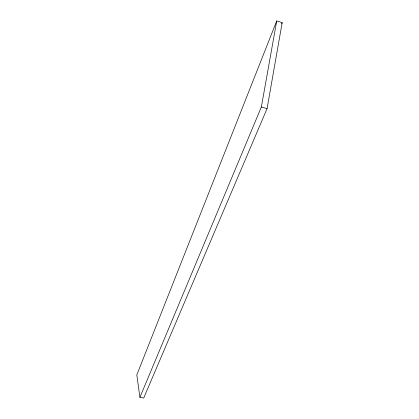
<?xml version="1.0" encoding="UTF-8"?>
<svg xmlns="http://www.w3.org/2000/svg" width="419" height="419" viewBox="0 0 419 419"><rect width="100%" height="100%" fill="white"/><g stroke="black" fill="none" stroke-linecap="round" stroke-linejoin="round"><path stroke-width="0.63" d="M267.071 108.615L282.181 22.616L276.723 20.95L136.819 374.916L139.915 397.317L143.707 398.05L267.071 108.615L261.351 107.013L139.915 397.317M261.351 107.013L276.723 20.95M281.688 23.825L282.181 22.616"/></g></svg>
